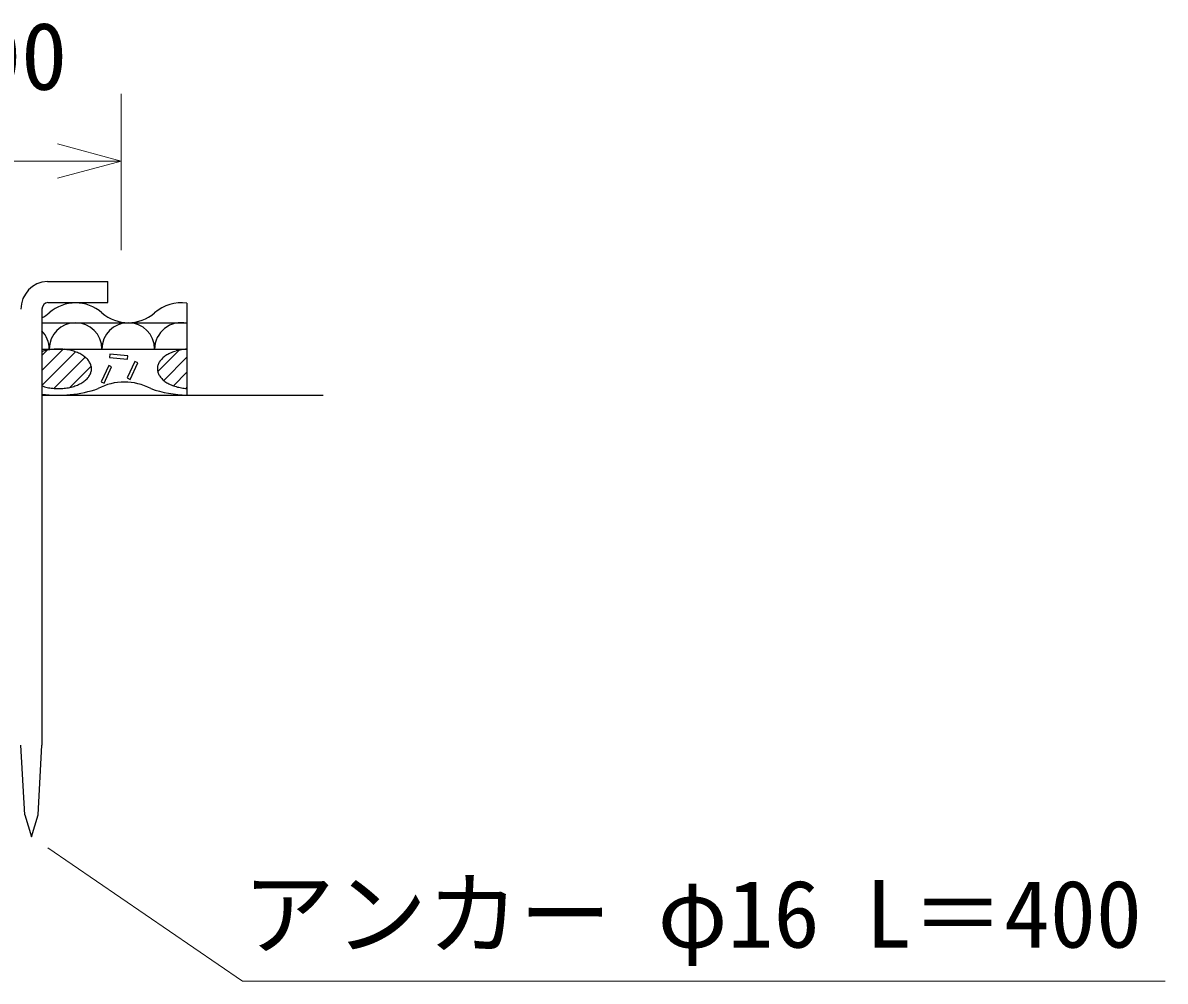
# Model space of a CAD drawing. Units: millimetres, scale not verified. Extents: x 200 to 8201, y 200 to 5825.
# Drawn here: x 3348 to 4215, y 3414 to 4141 of the extents above; entities that cross this region are included whole.
import ezdxf
from ezdxf.enums import TextEntityAlignment as Align

# ---------------------------------------------------------------- set-up
doc = ezdxf.new("R2010")
doc.units = ezdxf.units.MM
doc.header["$LTSCALE"] = 20
for name, color, linetype, lineweight in [('C-STR', 7, 'Continuous', 25), ('C-STR-DIM', 1, 'Continuous', 13), ('C-STR-HTXT', 1, 'Continuous', 13)]:
    doc.layers.add(name, color=color, linetype=linetype, lineweight=lineweight)
doc.styles.add('ＭＳ ゴシック', font='')
doc.styles.get('ＭＳ ゴシック').set_extended_font_data('MS Gothic')

msp = doc.modelspace()

# ---------------------------------------------------------------- linework, layer by layer
at = {"layer": 'C-STR'}
for p, q in [((3367.05, 3944.72), (3412.97, 3944.72)), ((3412.97, 3928.72), (3412.97, 3944.72)), ((3367.52, 3928.72), (3412.97, 3928.72)), ((3472.97, 3928.13), (3472.97, 3858.46)), ((3362.97, 3923.74), (3362.97, 3593.02)), ((3362.97, 3913.46), (3472.97, 3913.46)), ((3362.97, 3893.46), (3472.97, 3893.46)), ((3379.09, 3893.31), (3362.97, 3877.19)), ((3362.97, 3888.5), (3367.03, 3892.57)), ((3450.8, 3876.34), (3467.03, 3892.57)), ((3362.97, 3865.88), (3388.42, 3891.33)), ((3395.73, 3887.32), (3372.02, 3863.62)), ((3472.97, 3887.19), (3455.38, 3869.61)), ((3384.08, 3864.36), (3400.3, 3880.59)), ((3462.69, 3865.6), (3472.97, 3875.88)), ((3362.97, 3858.46), (3576.4, 3858.46)), ((3472.97, 3864.56), (3472.02, 3863.62)), ((3349.97, 3540.41), (3346.97, 3593.02)), ((3359.97, 3540.41), (3362.97, 3593.02)), ((3349.97, 3540.41), (3354.97, 3523.74)), ((3354.97, 3523.74), (3359.97, 3540.41))]:
    msp.add_line(p, q, dxfattribs=at)
at = {"layer": 'C-STR', "lineweight": 13}
msp.add_line((3362.97, 3923.74), (3362.97, 3760.88), dxfattribs=at)
at = {"layer": 'C-STR'}
for points in [[(3427.85, 3885.86), (3428.07, 3888.34), (3414.41, 3889.54), (3414.19, 3887.06)], [(3427.55, 3871.53), (3429.81, 3870.47), (3435.61, 3882.9), (3433.35, 3883.95)], [(3407.79, 3868.66), (3410.05, 3867.6), (3415.85, 3880.03), (3413.59, 3881.08)]]:
    msp.add_lwpolyline(points, close=True, dxfattribs=at)
for centre, radius, start, end in [((3367.97, 3923.74), 21, 92.49393, 180), ((3367.97, 3923.74), 5, 95.11233, 180), ((3388.47, 3893.46), 20, 0, 180), ((3428.47, 3893.46), 20, 0, 180), ((3468.47, 3893.46), 20, 77.00455, 180), ((3348.47, 3893.46), 20, 0, 43.54165), ((3374.01, 3859.77), 33.53, 105.7722, 109.23865), ((3374.68, 3857.36), 36.03, 102.44994, 105.75514), ((3375.14, 3855.26), 38.17, 99.25562, 102.4373), ((3375.4, 3853.6), 39.86, 96.15451, 99.24706), ((3375.52, 3852.45), 41.02, 93.11446, 96.14978), ((3375.55, 3851.87), 41.59, 90.10501, 93.11342), ((3375.56, 3851.9), 41.56, 87.09658, 90.10764), ((3375.59, 3852.53), 40.93, 84.05961, 87.10295), ((3375.72, 3853.74), 39.72, 80.96375, 84.0699), ((3376.01, 3855.45), 37.98, 77.77698, 80.97825), ((3376.48, 3857.58), 35.8, 74.46479, 77.79609), ((3377.17, 3860.01), 33.27, 70.98925, 74.48901), ((3473.94, 3859.99), 33.29, 106.09355, 109.53235), ((3474.63, 3857.59), 35.79, 102.79857, 106.07645), ((3475.09, 3855.48), 37.95, 99.63212, 102.78577), ((3475.38, 3853.78), 39.67, 96.56044, 99.62328), ((3475.51, 3852.57), 40.89, 93.5523, 96.5553), ((3378.09, 3862.64), 30.49, 67.30818, 71.01918), ((3379.24, 3865.33), 27.57, 63.37445, 67.34451), ((3380.57, 3867.95), 24.62, 59.13553, 63.41784), ((3382.06, 3870.41), 21.75, 54.53384, 59.18653), ((3383.65, 3872.6), 19.05, 49.50835, 54.59261), ((3385.26, 3874.45), 16.59, 43.99837, 49.5743), ((3386.82, 3875.94), 14.43, 37.95079, 44.06963), ((3388.27, 3877.05), 12.62, 31.33163, 38.0236), ((3389.51, 3877.79), 11.16, 24.14192, 31.39994), ((3461.73, 3877.72), 11.32, 149.02042, 156.07548), ((3462.99, 3876.94), 12.79, 142.45113, 148.94923), ((3464.43, 3875.81), 14.62, 136.44073, 142.3833), ((3465.98, 3874.31), 16.78, 130.95819, 136.37903), ((3467.57, 3872.45), 19.23, 125.95326, 130.90382), ((3469.14, 3870.27), 21.91, 121.36773, 125.90641), ((3470.6, 3867.84), 24.76, 117.14259, 121.32807), ((3471.91, 3865.24), 27.67, 113.22184, 117.10952), ((3473.04, 3862.58), 30.55, 109.5542, 113.19469), ((3389.32, 3879.24), 11.38, 328.66913, 335.78901), ((3390.5, 3878.22), 10.08, 16.43508, 24.19773), ((3390.36, 3878.76), 10.23, 335.86073, 343.50647), ((3391.18, 3878.42), 9.38, 8.32901, 16.46994), ((3391.09, 3878.53), 9.47, 343.56965, 351.6314), ((3391.48, 3878.47), 9.07, 351.67741, 359.98241), ((3391.52, 3878.46), 9.04, 0.00354, 8.33665), ((3459.62, 3878.46), 9.07, 171.78202, 179.98305), ((3459.59, 3878.47), 9.04, 180.00339, 188.23148), ((3460, 3878.4), 9.46, 163.77104, 171.73765), ((3459.92, 3878.51), 9.37, 188.22414, 196.2671), ((3460.72, 3878.18), 10.2, 156.14515, 163.70991), ((3460.58, 3878.7), 10.05, 196.23353, 203.91135), ((3461.55, 3879.12), 11.11, 203.85745, 211.0466), ((3377.92, 3894.74), 30.97, 289.00936, 292.66328), ((3379.03, 3892.05), 28.06, 292.69026, 296.59078), ((3380.34, 3889.41), 25.11, 296.62383, 300.8228), ((3381.81, 3886.92), 22.22, 300.8626, 305.41703), ((3383.38, 3884.68), 19.48, 305.46423, 310.43482), ((3384.99, 3882.76), 16.98, 310.48982, 315.93751), ((3386.57, 3881.21), 14.77, 316.00019, 321.97939), ((3388.04, 3880.04), 12.89, 322.0486, 328.59618), ((3425.55, 3825.96), 42.5, 61.92751, 118.07249), ((3462.77, 3879.83), 12.52, 210.98037, 217.61921), ((3464.18, 3880.9), 14.3, 217.54833, 223.6276), ((3465.72, 3882.34), 16.4, 223.55791, 229.10483), ((3467.31, 3884.14), 18.81, 229.04005, 234.10284), ((3468.88, 3886.28), 21.45, 234.04487, 238.68095), ((3470.36, 3888.67), 24.27, 238.63044, 242.89886), ((3471.71, 3891.25), 27.18, 242.85571, 246.8129), ((3472.86, 3893.9), 30.07, 246.77663, 250.47445), ((3473.81, 3896.51), 32.85, 250.44442, 253.92965), ((3375.55, 3950.96), 92.5, 262.17818, 288.92464), ((3373.88, 3896.74), 33.08, 250.738, 254.25114), ((3374.59, 3899.19), 35.64, 254.22655, 257.56837), ((3375.07, 3901.34), 37.85, 257.54893, 260.75815), ((3375.37, 3903.09), 39.61, 260.74334, 263.85509), ((3375.51, 3904.33), 40.86, 263.84451, 266.89125), ((3375.55, 3905), 41.54, 266.88461, 269.89696), ((3375.55, 3905.08), 41.61, 269.89407, 272.90171), ((3375.58, 3904.54), 41.08, 272.90249, 275.93495), ((3375.69, 3903.43), 39.96, 275.93942, 279.02693), ((3375.95, 3901.8), 38.31, 279.03522, 282.20955), ((3376.39, 3899.73), 36.2, 282.22189, 285.51723), ((3377.04, 3897.34), 33.71, 285.53396, 288.98778), ((3475.55, 3950.96), 92.5, 251.07536, 268.39701), ((3474.53, 3898.96), 35.4, 253.90521, 257.21974), ((3475.03, 3901.12), 37.62, 257.20031, 260.38177), ((3475.34, 3902.9), 39.42, 260.36685, 263.44941), ((3475.5, 3904.19), 40.73, 263.43861, 266.45377)]:
    msp.add_arc(centre, radius, start, end, dxfattribs=at)
at = {"layer": 'C-STR', "color": 1}
for centre, start, end in [((3388.47, 3898.05), 48.88791, 131.11209), ((3468.47, 3898.05), 81.49694, 131.11209), ((3348.47, 3943.88), 298.46549, 311.11209), ((3428.47, 3943.88), 228.88791, 311.11209)]:
    msp.add_arc(centre, 30.42, start, end, dxfattribs=at)
at = {"layer": 'C-STR-DIM'}
for p, q in [((3422.97, 3968.46), (3422.97, 4087.05)), ((3422.97, 4036), (3374.67, 4048.94)), ((3422.97, 4036), (3222.97, 4036)), ((3422.97, 4036), (3374.67, 4023.06)), ((3422.97, 4027.05), (3422.97, 3996))]:
    msp.add_line(p, q, dxfattribs=at)
at = {"layer": 'C-STR-HTXT'}
for p, q in [((3367.35, 3515.28), (3515.18, 3414.2)), ((3515.18, 3414.2), (4215.18, 3414.2))]:
    msp.add_line(p, q, dxfattribs=at)

# ---------------------------------------------------------------- texts
at = {"layer": 'C-STR-DIM', "color": 7, "style": 'ＭＳ ゴシック'}
msp.add_text('200', height=51.32, dxfattribs=at).set_placement((3277.35, 4074.62), align=Align.BOTTOM_LEFT)
at = {"layer": 'C-STR-HTXT', "color": 7, "style": 'ＭＳ ゴシック'}
msp.add_text('アンカー φ16 L＝400', height=51.32, dxfattribs=at).set_placement((3515.18, 3424.2), align=Align.BOTTOM_LEFT)

doc.saveas('drawing.dxf')
